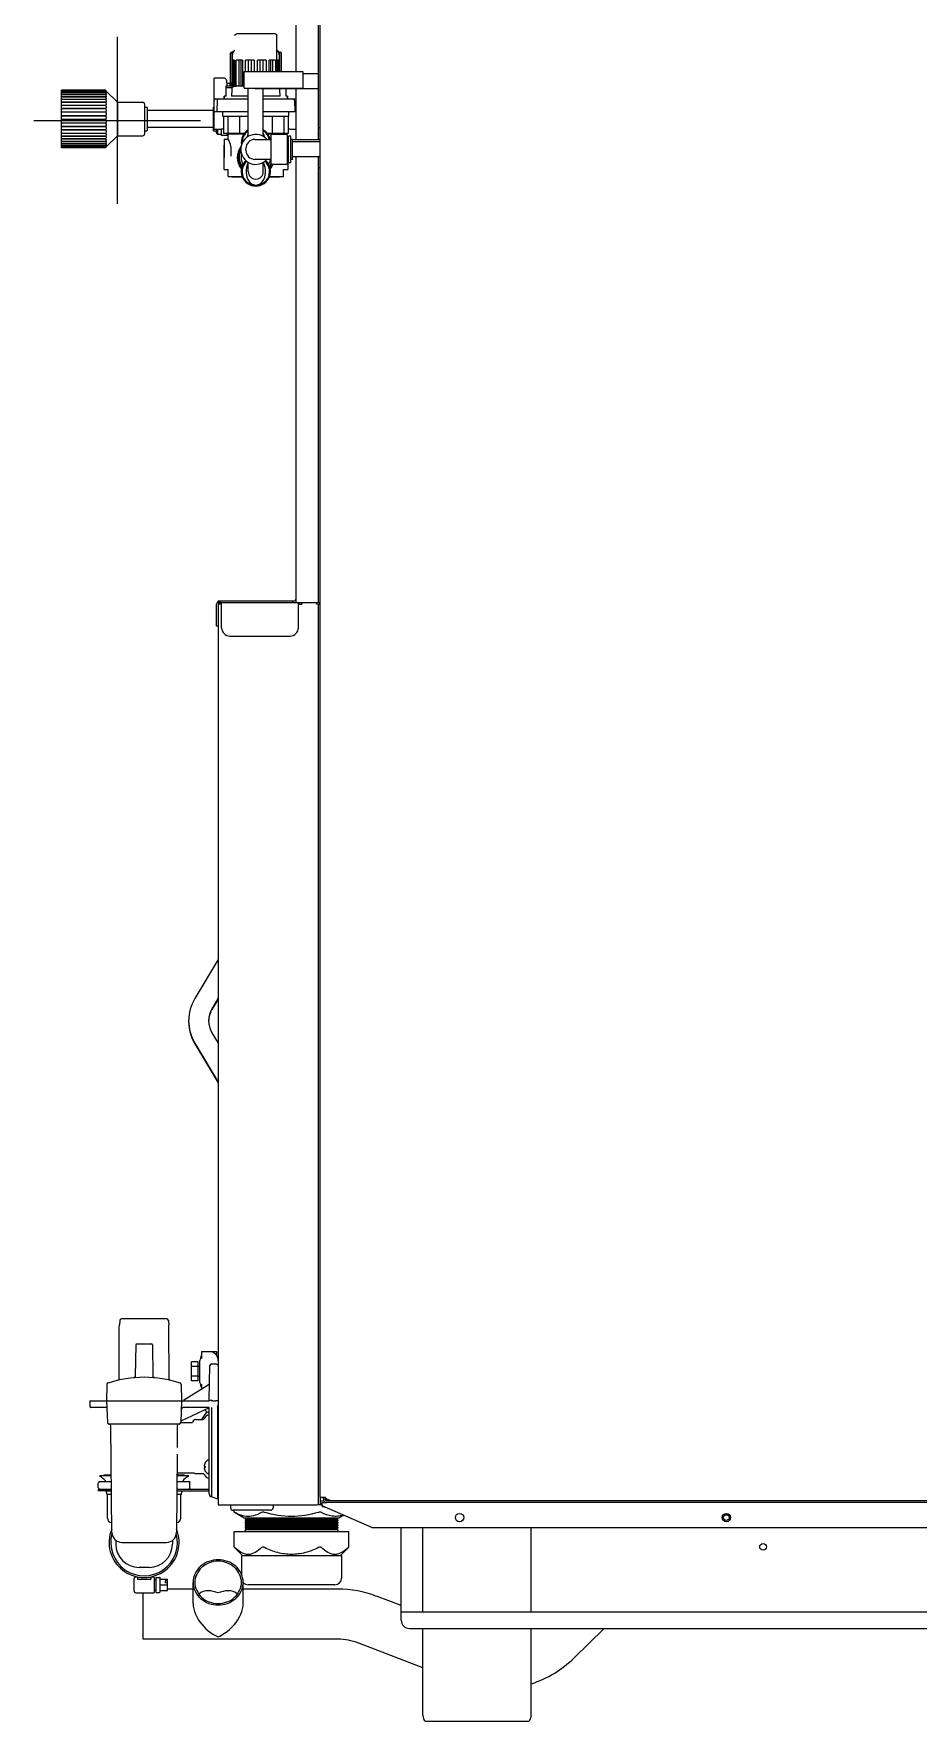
# Model space of a CAD drawing. Header units: millimetres. Extents: x 900 to 7803, y 2935 to 8583.
# Drawn here: x 6742 to 7273, y 4954 to 5966 of the extents above; entities that cross this region are included whole.
import ezdxf

# ---------------------------------------------------------------- set-up
doc = ezdxf.new("R2010")
doc.units = ezdxf.units.MM
doc.header["$LTSCALE"] = 676.148
doc.layers.get('0').update_dxf_attribs({"linetype": 'CONTINUOUS'})
for name, color, linetype in [('_2211', 7, 'CONTINUOUS'), ('_7182', 7, 'CONTINUOUS'), ('_9295', 7, 'CONTINUOUS'), ('ASSI', 7, 'CONTINUOUS'), ('GEOM', 7, 'CONTINUOUS')]:
    doc.layers.add(name, color=color, linetype=linetype)

msp = doc.modelspace()

# ---------------------------------------------------------------- linework, layer by layer
at = {"color": 4}
for p, q in [((6792.3, 5964.2), (6792.3, 5864.2)), ((6742.3, 5914.2), (6842.3, 5914.2))]:
    msp.add_line(p, q, dxfattribs=at)
at = {"color": 7, "linetype": 'Continuous'}
for p, q in [((6808.8, 5922), (6810.1, 5922)), ((6808.8, 5908), (6810.1, 5908)), ((6875, 5902.8), (6884, 5902.8)), ((6884.5, 5905.3), (6884.5, 5888.3)), ((6894.5, 5888.3), (6894.5, 5905.3)), ((6895, 5904.3), (6894.5, 5904.3)), ((6895, 5888.8), (6895, 5904.8)), ((6896.5, 5904.8), (6895, 5904.8)), ((6896.5, 5888.8), (6896.5, 5904.8)), ((6869.5, 5896.3), (6869.5, 5897.3)), ((6884, 5890.8), (6875, 5890.8)), ((6895, 5889.3), (6894.5, 5889.3)), ((6896.5, 5888.8), (6895, 5888.8)), ((6842, 5157.5), (6842, 5170.5)), ((6843, 5171.8), (6842.2, 5172)), ((6843, 5176), (6852, 5176)), ((6843, 5176), (6843, 5171.8)), ((6852, 5176), (6852, 5173.7)), ((6841, 5169.7), (6837, 5169.7)), ((6837, 5158.4), (6837, 5169.7)), ((6841, 5166.9), (6837, 5166.9)), ((6841, 5161.2), (6837, 5161.2)), ((6841, 5158.4), (6841, 5169.7)), ((6841, 5158.4), (6837, 5158.4)), ((6843, 5156.3), (6842.2, 5156.1)), ((6843, 5156.3), (6843, 5153.4)), ((6844.5, 5107.7), (6844.5, 5107.7)), ((6844.5, 5107.3), (6845.1, 5107.3)), ((6845.1, 5106.3), (6844.5, 5106.3)), ((6844.5, 5105.9), (6844.5, 5105.8)), ((6845, 5109.1), (6845.1, 5109.1)), ((6845.1, 5104.5), (6845, 5104.5)), ((7673.9, 5086.5), (6918, 5086.5)), ((6802.5, 5032.3), (6802.5, 5039.8)), ((6803.5, 5040.8), (6804.5, 5040.8)), ((6804.5, 5040.9), (6804.5, 5039.5)), ((6804.5, 5039.5), (6812.5, 5039.5)), ((6812.5, 5040.9), (6812.5, 5039.5)), ((6812.5, 5040.8), (6814.3, 5040.8)), ((6814.5, 5040.5), (6814.5, 5031.5)), ((6814.5, 5039), (6815.5, 5039)), ((6815.5, 5040.3), (6815.5, 5031.8)), ((6815.8, 5040.5), (6817.8, 5040.5)), ((6818, 5040.3), (6818, 5031.8)), ((6818, 5039.5), (6822.5, 5039.5)), ((6822.5, 5032.6), (6822.5, 5039.5)), ((6803.5, 5031.3), (6814.3, 5031.3)), ((6814.5, 5033), (6815.5, 5033)), ((6815.8, 5031.5), (6817.8, 5031.5)), ((6818, 5036), (6822.5, 5036)), ((6818, 5032.6), (6822.5, 5032.6)), ((6822.5, 5038.4), (6821.1, 5038.4)), ((6821.1, 5038.4), (6821.1, 5037.2)), ((6822.5, 5037.2), (6821.1, 5037.2))]:
    msp.add_line(p, q, dxfattribs=at)
at = {"linetype": 'Continuous'}
msp.add_line((7673.9, 5085.5), (6918, 5085.5), dxfattribs=at)
at = {"color": 7, "linetype": 'Continuous'}
for centre, radius, start, end in [((6875.5, 5896.8), 9, 41.9016, 318.104), ((6875, 5897.3), 5.5, 90, 180), ((6884, 5903.3), 0.5, 270, 360), ((6885, 5905.3), 0.5, 90, 180), ((6894, 5905.3), 0.5, 360, 90), ((6875, 5896.3), 5.5, 180, 270), ((6884, 5890.3), 0.5, 0, 90), ((6885, 5888.3), 0.5, 180, 270), ((6894, 5888.3), 0.5, 270, 0), ((6847.5, 5170.5), 5.5, 144.9032, 180), ((6847.5, 5170.5), 5.5, 0, 90), ((6847.5, 5157.5), 5.5, 180, 215.0968), ((6849.1, 5143.7), 4.8, 212.6834, 239.6988), ((6849.1, 5106.6), 4.8, 120.3012, 148.6273), ((6849, 5106.6), 4.64, 163.6036, 165.6824), ((6846.5, 5107.5), 2.01, 172.7259, 174.7415), ((6846.5, 5107.5), 1.97, 175.3984, 176.7833), ((6846.5, 5107.5), 1.96, 176.7841, 177.6235), ((6846.4, 5107.5), 1.96, 177.6233, 178.8455), ((6846.4, 5107.5), 1.95, 178.8459, 180.9258), ((6846.4, 5107.5), 1.96, 181.9964, 183.0228), ((6846.4, 5107.5), 1.95, 180.9261, 181.9964), ((6846.5, 5107.5), 2.01, 185.1401, 187.2744), ((6846.5, 5107.5), 1.98, 184.2856, 185.1372), ((6846.5, 5107.5), 1.97, 183.0233, 184.286), ((6846.5, 5106), 2.01, 172.7256, 174.8598), ((6846.5, 5106), 1.98, 174.8627, 175.7144), ((6846.5, 5106), 1.97, 175.714, 176.9767), ((6846.4, 5106), 1.96, 176.9771, 178.0037), ((6846.4, 5106), 1.95, 178.0037, 179.0738), ((6846.4, 5106), 1.95, 179.0741, 181.1541), ((6846.5, 5106), 1.96, 182.3765, 183.2159), ((6846.4, 5106), 1.95, 181.1544, 182.3767), ((6846.5, 5106), 1.98, 184.6009, 185.2558), ((6846.5, 5106), 1.97, 183.2166, 184.6016), ((6849, 5106.9), 4.64, 194.3176, 196.3964), ((6849.1, 5106.6), 4.7, 159.4813, 161.5344), ((6849, 5106.6), 4.68, 161.535, 162.6227), ((6849, 5106.6), 4.67, 162.6228, 163.6051), ((6849, 5106.9), 4.67, 196.3949, 197.3772), ((6849.1, 5106.9), 4.7, 198.4656, 200.5187), ((6849, 5106.9), 4.68, 197.3773, 198.465), ((6849.1, 5106.6), 4.73, 155.4278, 156.6825), ((6849.1, 5106.6), 4.73, 156.6826, 157.4526), ((6849.1, 5106.6), 4.72, 157.4524, 158.9975), ((6849.1, 5106.6), 4.72, 158.9977, 159.4819), ((6849.1, 5107), 4.72, 201.0025, 202.5476), ((6849.1, 5107), 4.72, 200.5181, 201.0023), ((6849.1, 5107), 4.73, 203.3175, 204.5722), ((6849.1, 5107), 4.73, 202.5474, 203.3174), ((6849.1, 5106.6), 4.74, 153.3188, 154.4598), ((6849.1, 5106.6), 4.74, 154.4598, 155.4278), ((6849.1, 5107), 4.74, 204.5722, 205.5402), ((6849.1, 5107), 4.74, 205.5402, 206.6812), ((6849.1, 5106.6), 4.75, 148.4659, 151.0313), ((6849.1, 5106.6), 4.75, 151.0316, 151.9926), ((6849.1, 5106.6), 4.75, 151.9926, 153.3187), ((6849.1, 5107), 4.75, 206.6813, 208.0074), ((6849.1, 5107), 4.75, 208.9687, 211.5341), ((6849.1, 5107), 4.75, 208.0074, 208.9684), ((6848.8, 5106.8), 3.8, 172.4351, 187.5649), ((6849.1, 5107), 4.8, 211.3727, 239.6988), ((6808.5, 5061.5), 21, 157.4503, 22.5497), ((6808.5, 5061.5), 20, 164.6124, 15.3877), ((6803.5, 5039.8), 1, 90, 180), ((6814.3, 5040.5), 0.25, 0, 90), ((6815.8, 5040.3), 0.25, 90, 180), ((6817.8, 5040.3), 0.25, 0, 90), ((6803.5, 5032.3), 1, 180, 270), ((6814.3, 5031.5), 0.25, 270, 360), ((6815.8, 5031.8), 0.25, 180, 270), ((6817.8, 5031.8), 0.25, 270, 360)]:
    msp.add_arc(centre, radius, start, end, dxfattribs=at)
at = {"layer": '_2211', "color": 7, "linetype": 'Continuous'}
for p, q in [((6861.4, 5953.4), (6861.4, 5934.8)), ((6861.4, 5934.8), (6861.4, 5950.3)), ((6862.8, 5950.3), (6861.4, 5950.3)), ((6862.2, 5950.3), (6862.2, 5934.8)), ((6862.8, 5934.8), (6862.8, 5950.3)), ((6862.8, 5950.3), (6862.8, 5934.8)), ((6863.8, 5934.8), (6863.8, 5950.3)), ((6867.6, 5950.3), (6863.8, 5950.3)), ((6865.3, 5950.3), (6865.3, 5934.8)), ((6866.7, 5934.8), (6866.7, 5950.3)), ((6867.6, 5950.3), (6867.6, 5934.8)), ((6869.4, 5943.4), (6869.4, 5950.3)), ((6874.5, 5950.3), (6869.4, 5950.3)), ((6871, 5950.3), (6871, 5943.4)), ((6873, 5943.4), (6873, 5950.3)), ((6874.5, 5950.3), (6874.5, 5943.4)), ((6876.5, 5943.4), (6876.5, 5950.3)), ((6881.7, 5950.3), (6876.5, 5950.3)), ((6878, 5950.3), (6878, 5943.4)), ((6880, 5943.4), (6880, 5950.3)), ((6881.7, 5950.3), (6881.7, 5943.4)), ((6883.4, 5943.4), (6883.4, 5950.3)), ((6887.2, 5950.3), (6883.4, 5950.3)), ((6884.3, 5950.3), (6884.3, 5943.4)), ((6885.7, 5943.4), (6885.7, 5950.3)), ((6887.2, 5950.3), (6887.2, 5943.4)), ((6888.2, 5943.4), (6888.2, 5950.3)), ((6888.2, 5950.3), (6888.2, 5943.4)), ((6889.6, 5950.3), (6888.2, 5950.3)), ((6888.8, 5943.4), (6888.8, 5950.3)), ((6889.6, 5953.4), (6889.6, 5943.4)), ((6889.6, 5950.3), (6889.6, 5943.4))]:
    msp.add_line(p, q, dxfattribs=at)
for centre, start, end in [((6864.6, 5953.4), 120.5697, 180), ((6886.4, 5953.4), 0, 59.4303)]:
    msp.add_arc(centre, 3.18, start, end, dxfattribs=at)
at = {"layer": '_7182', "color": 7, "linetype": 'Continuous'}
for p, q in [((6856.1, 5916.8), (6856.1, 5906.3)), ((6858.7, 5916.8), (6858.7, 5906.3)), ((6865.8, 5916.8), (6865.8, 5906.3)), ((6885.2, 5916.8), (6885.2, 5906.3)), ((6892.3, 5916.8), (6892.3, 5906.3)), ((6894.9, 5916.8), (6894.9, 5906.3)), ((6868.5, 5906.3), (6856.1, 5906.3)), ((6894.9, 5906.3), (6882.5, 5906.3))]:
    msp.add_line(p, q, dxfattribs=at)
at = {"layer": '_9295', "color": 7, "linetype": 'Continuous'}
for p, q in [((6856.5, 5884.7), (6856.5, 5899.4)), ((6856.5, 5899.4), (6856.5, 5899.4)), ((6894.6, 5889.3), (6894.6, 5884.7)), ((6856.5, 5884.7), (6859, 5884.7)), ((6867.4, 5880.2), (6862.1, 5880.2)), ((6888.9, 5880.2), (6883.6, 5880.2)), ((6892, 5884.7), (6894.6, 5884.7))]:
    msp.add_line(p, q, dxfattribs=at)
for centre, radius, start, end in [((6875.5, 5892), 10.6, 148.1936, 216.6015), ((6862.1, 5881.7), 1.52, 230.9115, 270), ((6875.5, 5892), 10.6, 323.3988, 336.4489), ((6888.9, 5881.7), 1.52, 270, 309.0885)]:
    msp.add_arc(centre, radius, start, end, dxfattribs=at)
at = {"layer": 'ASSI', "color": 7, "linetype": 'Continuous'}
for p, q in [((6868.5, 5933.4), (6868.5, 5943.4)), ((6868.5, 5943.4), (6903.6, 5943.4)), ((6903.6, 5943.4), (6903.6, 5933.4)), ((6858, 5936.4), (6861.4, 5936.4)), ((6860, 5935.9), (6860, 5934.8)), ((6861, 5934.8), (6861, 5936.4)), ((6868.5, 5933.4), (6903.6, 5933.4)), ((6850.2, 5920), (6810.3, 5920)), ((6855.8, 5916.8), (6855.8, 5919.5)), ((6856.5, 5928.7), (6856.5, 5927)), ((6894.5, 5928.7), (6894.5, 5927)), ((6895.3, 5916.8), (6895.3, 5919.5)), ((6850.2, 5910), (6810.3, 5910)), ((6854.9, 5905.7), (6852.7, 5905.7)), ((6854.9, 5905.1), (6854.9, 5909)), ((6859, 5905.1), (6854.9, 5905.1)), ((6856.5, 5903), (6856.5, 5892)), ((6856.5, 5903), (6859, 5903)), ((6858, 5906.3), (6858.3, 5906)), ((6868.3, 5906), (6858.3, 5906)), ((6859, 5903), (6859, 5906)), ((6892.8, 5906), (6882.7, 5906)), ((6894, 5905.8), (6885, 5905.8)), ((6892, 5905.8), (6892, 5906)), ((6893, 5906.3), (6892.8, 5906)), ((6897.5, 5902.8), (6896.5, 5902.8)), ((6897.5, 5890.8), (6897.5, 5902.8)), ((6914, 5902.6), (6897.5, 5902.6)), ((6860.5, 5898.5), (6860.5, 5892.7)), ((6869.6, 5890), (6869.6, 5890.1)), ((6881.4, 5890), (6881.4, 5890.1)), ((6897.5, 5890.8), (6896.5, 5890.8)), ((6859, 5880.5), (6859, 5884.7)), ((6894, 5887.8), (6885, 5887.8)), ((6892, 5880.5), (6892, 5884.7)), ((6842, 5167), (6841, 5167)), ((6842, 5161), (6841, 5161)), ((6847.1, 5139.5), (6846.9, 5139.5)), ((6847.1, 5110.8), (6846.9, 5110.8)), ((6788.9, 5101.8), (6784.5, 5101.8)), ((6832.5, 5101.8), (6828.2, 5101.8)), ((6847.1, 5102.8), (6846.9, 5102.8)), ((6786.5, 5076), (6786.5, 5090.3)), ((6830.5, 5076), (6830.5, 5090.3)), ((6860.3, 5084), (6860.3, 5082.3)), ((6885.8, 5084), (6885.8, 5082.3)), ((6958.7, 5086.5), (6958.7, 5086.6)), ((6971.7, 5086.5), (6971.7, 5086.6)), ((7044.7, 5086.5), (7044.7, 5086.6)), ((7057.7, 5086.5), (7057.7, 5086.6)), ((6869.2, 5075.1), (6869.2, 5074.6)), ((6869.2, 5073.6), (6869.2, 5073.1)), ((6869.2, 5072.1), (6869.2, 5071.6)), ((6869.2, 5070.6), (6869.2, 5070.1)), ((6924.7, 5073.6), (6924.7, 5073.1)), ((6924.7, 5072.1), (6924.7, 5071.6)), ((6924.7, 5070.6), (6924.7, 5070.1)), ((6975.7, 5019.9), (6975.7, 5070.5)), ((7040.7, 5019.9), (7040.7, 5070.5)), ((6791.5, 5062.8), (6791.5, 5060.5)), ((6825.5, 5062.8), (6825.5, 5060.5)), ((6869.2, 5069.1), (6869.2, 5068)), ((6924.7, 5069.1), (6924.7, 5068)), ((6837.9, 5024.9), (6837.9, 5037.5)), ((6867.9, 5024.9), (6867.9, 5037.5)), ((6975.7, 4957.8), (6975.7, 5009.9)), ((7040.7, 4957.8), (7040.7, 5009.9)), ((6977.1, 4954.3), (7039.2, 4954.3))]:
    msp.add_line(p, q, dxfattribs=at)
at = {"layer": 'ASSI', "linetype": 'Continuous'}
for p, q in [((6855.8, 5916.8), (6871, 5916.8)), ((6880, 5916.8), (6895.3, 5916.8)), ((6847.5, 5090.7), (6847.5, 5142.5)), ((6849.1, 5088.9), (6849.1, 5142.5)), ((6849.1, 5088.9), (6852.5, 5087.6))]:
    msp.add_line(p, q, dxfattribs=at)
for centre in [(6997.7, 5076.4), (7157.7, 5076.4)]:
    msp.add_circle(centre, 2.5, dxfattribs=at)
at = {"layer": 'ASSI', "color": 7, "linetype": 'Continuous'}
for centre, radius in [((7157.7, 5076.4), 1.75), ((7179.7, 5058.9), 2)]:
    msp.add_circle(centre, radius, dxfattribs=at)
for centre, radius, start, end in [((6875.5, 5901), 8.25, 123.1794, 183.9524), ((6875.5, 5901), 8.25, 12.6403, 56.8206), ((6875.5, 5892), 11.1, 143.0492, 218.8512), ((6875.5, 5892.3), 9.95, 154.7406, 214.7403), ((6875.5, 5892.3), 8.9, 166.3945, 210.7606), ((6875.5, 5892.3), 8.9, 329.2394, 350.1509), ((6875.5, 5892.3), 9.95, 325.2597, 335.4933), ((6875.5, 5892), 11.1, 321.1488, 337.6201), ((6849.1, 5143.7), 4.8, 212.6629, 239.6988), ((6839.5, 5133.2), 2.05, 90, 175.4513), ((6848.5, 5134), 4.25, 103.6627, 156.0499), ((6846.9, 5139.9), 0.4, 239.6988, 270), ((6847.1, 5139.9), 0.4, 270, 360), ((6849.1, 5106.6), 4.8, 120.3012, 148.6273), ((6846.9, 5110.4), 0.4, 90, 120.3012), ((6847.1, 5110.4), 0.4, 0, 90), ((6784.5, 5100.7), 1.09, 90, 133.6028), ((6832.5, 5100.7), 1.09, 46.3972, 90), ((6839.5, 5104.8), 2.05, 241.8053, 270), ((6848.5, 5104), 4.25, 203.9501, 256.3373), ((6849.1, 5107), 4.8, 211.3727, 239.6988), ((6846.9, 5103.2), 0.4, 239.6988, 270), ((6847.1, 5103.2), 0.4, 270, 360), ((6980.7, 4957.8), 5, 180, 225), ((7035.7, 4957.8), 5, 315, 360)]:
    msp.add_arc(centre, radius, start, end, dxfattribs=at)
at = {"layer": 'ASSI', "linetype": 'Continuous'}
msp.add_arc((6849.3, 5090.7), 1.8, 180, 263.0057, dxfattribs=at)
at = {"layer": 'ASSI', "color": 7, "linetype": 'Continuous'}
for points, knots in [([(6860, 5935.9), (6860, 5936.1), (6860.1, 5936.3), (6860.4, 5936.4), (6860.6, 5936.4)], [0, 0, 0, 0, 0.496582, 1, 1, 1, 1]), ([(6852.9, 5051.1), (6849.1, 5051.1), (6841.5, 5048.6), (6837.9, 5041.1), (6837.9, 5037.5)], [0, 0, 0, 0, 0.517348, 1, 1, 1, 1]), ([(6866.9, 5037.5), (6866.9, 5040.8), (6863.5, 5047.8), (6852.9, 5051.5), (6842.3, 5047.8), (6838.9, 5040.8), (6838.9, 5037.5)], [0, 0, 0, 0, 0.241323, 0.5, 0.758677, 1, 1, 1, 1]), ([(6867.9, 5037.5), (6867.9, 5041.1), (6864.3, 5048.6), (6856.7, 5051.1), (6852.9, 5051.1)], [0, 0, 0, 0, 0.482652, 1, 1, 1, 1]), ([(6837.9, 5037.5), (6837.9, 5034), (6841.5, 5026.5), (6849.1, 5024), (6852.9, 5024)], [0, 0, 0, 0, 0.482652, 1, 1, 1, 1]), ([(6838.9, 5037.5), (6838.9, 5034.3), (6842.3, 5027.3), (6852.9, 5023.6), (6863.5, 5027.3), (6866.9, 5034.3), (6866.9, 5037.5)], [0, 0, 0, 0, 0.241323, 0.5, 0.758677, 1, 1, 1, 1]), ([(6852.9, 5024), (6856.7, 5024), (6864.3, 5026.5), (6867.9, 5034), (6867.9, 5037.5)], [0, 0, 0, 0, 0.517348, 1, 1, 1, 1]), ([(6839.3, 5018.5), (6840, 5016.9), (6843.3, 5011.2), (6848.6, 5006.7), (6852.9, 5004.9)], [0, 0, 0, 0, 0.277114, 1, 1, 1, 1]), ([(6852.9, 5004.9), (6854.2, 5005.5), (6859.9, 5008.6), (6864.5, 5013.9), (6866.5, 5018.5)], [0, 0, 0, 0, 0.224963, 1, 1, 1, 1])]:
    msp.add_open_spline(points, degree=3, knots=knots, dxfattribs=at)
for points in [[(6860.5, 5898.5), (6860.2, 5900), (6859.7, 5901.6), (6859, 5903)], [(6847, 5032.5), (6845, 5032.5), (6842.8, 5031.9), (6841.3, 5030.5)], [(6852.9, 5031.2), (6851, 5032), (6849, 5032.5), (6847, 5032.5)], [(6858.8, 5032.5), (6856.8, 5032.5), (6854.8, 5032), (6852.9, 5031.2)], [(6864.5, 5030.5), (6863, 5031.9), (6860.8, 5032.5), (6858.8, 5032.5)], [(6837.9, 5024.9), (6837.9, 5022.7), (6838.5, 5020.5), (6839.3, 5018.5)], [(6866.5, 5018.5), (6867.4, 5020.5), (6867.9, 5022.7), (6867.9, 5024.9)]]:
    msp.add_open_spline(points, degree=3, dxfattribs=at)
at = {"layer": 'GEOM', "linetype": 'Continuous'}
for p, q in [((6899.5, 6741.3), (6899.5, 5943.4)), ((6913, 5902.6), (6913, 6739)), ((6914, 5088.6), (6914, 6739)), ((6899.5, 5933.3), (6899.5, 5902.6)), ((6899.5, 5892.3), (6899.5, 5625)), ((6913, 5625), (6913, 5892.3)), ((6853, 5626), (6898.5, 5626)), ((6852, 5611), (6852, 5624)), ((6853, 5624), (6853, 5084)), ((6855, 5624), (6853, 5624)), ((6855, 5610), (6855, 5625)), ((6855, 5625), (6912.5, 5625)), ((6901, 5610), (6901, 5625)), ((6901, 5624), (6903, 5624)), ((6903, 5625), (6903, 5624)), ((6912, 5624), (6912, 5625)), ((6912.5, 5624), (6912, 5624)), ((6913, 5084), (6913, 5624)), ((6860, 5605), (6896, 5605)), ((6852.5, 5142.9), (6852.5, 5087.6)), ((6788.9, 5092.5), (6781, 5092.5)), ((6828.1, 5092.5), (6847.5, 5092.5)), ((6853, 5084), (6912.5, 5084)), ((6914, 5088.6), (6917, 5088.6)), ((6914, 5086.5), (6916.3, 5086.5)), ((6915.2, 5084), (6914, 5084)), ((6915.2, 5085.5), (6918, 5085.5)), ((6915.2, 5083.5), (6915.2, 5085.5)), ((6945, 5070.5), (6915.2, 5083.5)), ((6916, 5087.5), (6916, 5088.6)), ((6920.2, 5086.6), (7670.7, 5086.6)), ((6948.9, 5086.6), (6948.9, 5086.5)), ((6945, 5070.5), (7645.3, 5070.5))]:
    msp.add_line(p, q, dxfattribs=at)
at = {"layer": 'GEOM', "color": 7, "linetype": 'Continuous'}
for p, q in [((6863, 5965), (6863, 5965.2)), ((6863, 5965.2), (6863, 5965)), ((6886.8, 5966), (6864.2, 5966)), ((6888, 5947.8), (6888, 5965.2)), ((6888, 5965.2), (6888, 5965)), ((6860.3, 5936.4), (6860.3, 5954.5)), ((6860.8, 5955), (6861.5, 5955)), ((6861.3, 5936.4), (6861.3, 5954.5)), ((6861.3, 5936.4), (6861.3, 5954.4)), ((6889.5, 5955), (6890.3, 5955)), ((6889.7, 5943.4), (6889.7, 5954.5)), ((6889.7, 5954.5), (6889.7, 5954.5)), ((6889.7, 5954.5), (6889.7, 5954.4)), ((6889.7, 5954.4), (6889.7, 5943.4)), ((6890.8, 5943.4), (6890.8, 5954.5)), ((6850.5, 5909), (6850.5, 5939.5)), ((6855.2, 5939.5), (6850.5, 5939.5)), ((6856.4, 5939.5), (6856, 5939.5)), ((6903.6, 5942.3), (6913, 5942.3)), ((6759, 5897.8), (6759, 5932.3)), ((6785.3, 5932.3), (6759, 5932.3)), ((6785.3, 5932.2), (6759, 5932.2)), ((6785.3, 5932.2), (6759, 5932.2)), ((6785.3, 5931.9), (6759, 5931.9)), ((6785.3, 5931.9), (6759, 5931.9)), ((6785.3, 5931.4), (6759, 5931.4)), ((6785.3, 5931.3), (6759, 5931.3)), ((6785.3, 5930.5), (6759, 5930.5)), ((6785.3, 5930.5), (6759, 5930.5)), ((6785.3, 5929.5), (6759, 5929.5)), ((6785.3, 5929.4), (6759, 5929.4)), ((6785.3, 5932.3), (6785.3, 5932.2)), ((6785.3, 5932.2), (6785.3, 5932.2)), ((6785.3, 5931.9), (6785.3, 5931.9)), ((6785.3, 5931.4), (6785.3, 5931.3)), ((6785.3, 5930.5), (6785.3, 5930.5)), ((6785.3, 5929.5), (6785.3, 5929.4)), ((6792.6, 5925), (6785.8, 5931.7)), ((6857.7, 5928.7), (6857.7, 5934.8)), ((6857.7, 5934.8), (6868.5, 5934.8)), ((6857.7, 5933.8), (6861.2, 5933.8)), ((6857.9, 5938.1), (6858.1, 5934.8)), ((6861, 5936.4), (6860.6, 5936.4)), ((6871, 5904.6), (6871, 5933.4)), ((6875.5, 5933.3), (6913, 5933.3)), ((6880, 5904.6), (6880, 5933.3)), ((6893.4, 5933.3), (6893.4, 5928.7)), ((6785.3, 5928.2), (6759, 5928.2)), ((6785.3, 5928.1), (6759, 5928.1)), ((6785.3, 5926.7), (6759, 5926.7)), ((6785.3, 5926.6), (6759, 5926.6)), ((6785.3, 5925), (6759, 5925)), ((6785.3, 5924.9), (6759, 5924.9)), ((6785.3, 5923.1), (6759, 5923.1)), ((6785.3, 5923), (6759, 5923)), ((6785.3, 5921.2), (6759, 5921.2)), ((6785.3, 5921.1), (6759, 5921.1)), ((6785.3, 5928.2), (6785.3, 5928.1)), ((6785.3, 5926.7), (6785.3, 5926.6)), ((6785.4, 5926.7), (6785.3, 5926.7)), ((6785.3, 5925), (6785.3, 5924.9)), ((6785.3, 5925), (6785.3, 5925)), ((6785.3, 5923.1), (6785.3, 5923)), ((6785.3, 5921.2), (6785.3, 5921.1)), ((6792.6, 5925), (6792.6, 5905)), ((6792.6, 5925), (6807.8, 5925)), ((6808.8, 5924), (6808.8, 5906)), ((6810.3, 5921.8), (6810.3, 5908.2)), ((6850.2, 5908), (6850.2, 5922)), ((6850.5, 5922), (6850.2, 5922)), ((6850.5, 5919.5), (6871, 5919.5)), ((6851.5, 5927), (6871, 5927)), ((6852.3, 5926.1), (6852.1, 5919.5)), ((6856.5, 5927), (6856.5, 5928.7)), ((6857.7, 5928.7), (6856.5, 5928.7)), ((6871, 5928.7), (6860.9, 5928.7)), ((6890.1, 5928.7), (6880, 5928.7)), ((6880, 5927), (6899.5, 5927)), ((6880, 5919.5), (6899.5, 5919.5)), ((6894.5, 5928.7), (6893.4, 5928.7)), ((6894.5, 5927), (6894.5, 5928.7)), ((6898.7, 5926.1), (6898.9, 5919.5)), ((6785.3, 5919.1), (6759, 5919.1)), ((6785.3, 5919), (6759, 5919)), ((6785.3, 5917), (6759, 5917)), ((6785.3, 5916.8), (6759, 5916.8)), ((6785.3, 5914.8), (6759, 5914.8)), ((6785.3, 5914.7), (6759, 5914.7)), ((6785.3, 5912.6), (6759, 5912.6)), ((6785.3, 5912.5), (6759, 5912.5)), ((6785.3, 5910.5), (6759, 5910.5)), ((6785.3, 5910.4), (6759, 5910.4)), ((6785.3, 5919.1), (6785.3, 5919)), ((6785.3, 5917), (6785.3, 5916.8)), ((6785.3, 5914.8), (6785.3, 5914.7)), ((6785.3, 5912.6), (6785.3, 5912.5)), ((6785.3, 5910.5), (6785.3, 5910.4)), ((6855.3, 5909.1), (6855.4, 5909.1)), ((6855.4, 5909.2), (6855.4, 5909.2)), ((6855.5, 5909.2), (6855.6, 5909.2)), ((6855.8, 5909.2), (6856, 5909.3)), ((6856, 5909.3), (6856.1, 5909.3)), ((6894.9, 5909.2), (6895, 5909.2)), ((6895, 5909.2), (6895, 5909.2)), ((6914, 5909.7), (6913, 5909.7)), ((6785.3, 5908.5), (6759, 5908.5)), ((6785.3, 5908.4), (6759, 5908.4)), ((6759, 5906.5), (6785.3, 5906.5)), ((6785.3, 5906.4), (6759, 5906.4)), ((6785.3, 5904.7), (6759, 5904.7)), ((6785.3, 5904.6), (6759, 5904.6)), ((6785.3, 5903.1), (6759, 5903.1)), ((6785.3, 5903), (6759, 5903)), ((6785.3, 5901.6), (6759, 5901.6)), ((6785.3, 5901.5), (6759, 5901.5)), ((6785.3, 5900.3), (6759, 5900.3)), ((6785.3, 5900.3), (6759, 5900.3)), ((6785.3, 5899.3), (6759, 5899.3)), ((6785.3, 5899.3), (6759, 5899.3)), ((6785.3, 5908.5), (6785.3, 5908.4)), ((6785.3, 5906.5), (6785.3, 5906.4)), ((6785.3, 5904.7), (6785.3, 5904.6)), ((6785.3, 5904.6), (6785.4, 5904.6)), ((6785.3, 5903.1), (6785.3, 5903)), ((6785.3, 5903), (6785.5, 5903)), ((6785.3, 5901.6), (6785.3, 5901.5)), ((6785.3, 5900.3), (6785.3, 5900.3)), ((6785.3, 5899.3), (6785.3, 5899.3)), ((6792.6, 5905), (6785.8, 5898.3)), ((6792.6, 5905), (6807.8, 5905)), ((6850.2, 5908), (6851.9, 5908)), ((6850.5, 5909), (6855, 5909)), ((6851.9, 5906.5), (6851.9, 5909)), ((6851.9, 5906.5), (6852.7, 5905.7)), ((6852.7, 5905.7), (6852.7, 5909)), ((6896, 5909), (6899.5, 5909)), ((6914, 5902.6), (6897.5, 5902.6)), ((6914, 5901.3), (6897.5, 5901.3)), ((6785.3, 5898.6), (6759, 5898.6)), ((6785.3, 5898.5), (6759, 5898.5)), ((6785.3, 5898), (6759, 5898)), ((6785.3, 5898), (6759, 5898)), ((6785.3, 5897.8), (6759, 5897.8)), ((6785.3, 5897.8), (6759, 5897.8)), ((6785.3, 5898.6), (6785.3, 5898.5)), ((6785.3, 5898), (6785.3, 5898)), ((6785.3, 5897.8), (6785.3, 5897.8)), ((6866.5, 5896.5), (6866.5, 5896.9)), ((6871, 5883.5), (6871, 5889.1)), ((6880, 5883.5), (6880, 5889.1)), ((6914, 5892.3), (6897.5, 5892.3)), ((6859, 5880.5), (6867.3, 5880.5)), ((6866.5, 5887.7), (6866.5, 5888.1)), ((6867.3, 5886.6), (6867, 5886.8)), ((6884, 5886.8), (6883.7, 5886.6)), ((6883.7, 5880.5), (6892, 5880.5)), ((6884.5, 5888.1), (6884.5, 5887.7)), ((6914, 5885.7), (6913, 5885.7)), ((6853, 5626), (6853, 5625)), ((6897.5, 5626), (6897.5, 5625)), ((6854.3, 5625), (6853, 5625)), ((6913, 5625), (6914, 5625)), ((6914, 5624), (6913, 5624)), ((6853, 5611), (6852, 5611)), ((6853, 5411.1), (6838.9, 5387.7)), ((6853, 5387.8), (6849.2, 5381.5)), ((6853, 5387.3), (6849.2, 5381)), ((6849.2, 5367.1), (6853, 5360.8)), ((6838.9, 5360.9), (6853, 5337.5)), ((6838.9, 5360.4), (6853, 5337)), ((6793.6, 5190.3), (6793.7, 5191.9)), ((6793.9, 5194.6), (6793.7, 5191.9)), ((6822.1, 5195.5), (6794.9, 5195.5)), ((6823.1, 5194.6), (6823.3, 5191.9)), ((6823.4, 5190.3), (6823.3, 5191.9)), ((6793.5, 5159.3), (6793.6, 5190.3)), ((6823.5, 5159.3), (6823.4, 5190.3)), ((6803.5, 5180), (6803.2, 5161.2)), ((6804, 5180.5), (6813, 5180.5)), ((6813.5, 5180), (6813.8, 5161.2)), ((6847.6, 5147), (6848, 5167.5)), ((6849, 5168.5), (6851.5, 5168.5)), ((6786.2, 5156.2), (6786, 5146.5)), ((6830.8, 5156.2), (6831, 5146.5)), ((6847.6, 5156.3), (6832.1, 5146.6)), ((6776, 5146.5), (6847.5, 5146.5)), ((6776, 5146.5), (6776, 5143)), ((6785.2, 5142.5), (6776.5, 5142.5)), ((6786, 5146.5), (6786.5, 5133.5)), ((6831, 5146.5), (6830.5, 5133.5)), ((6847.5, 5142.3), (6830.6, 5134.2)), ((6847.5, 5142.5), (6832.3, 5142.5)), ((6849.7, 5146.5), (6851.5, 5146.5)), ((6787.4, 5132.5), (6787.5, 5132.5)), ((6787.4, 5132.5), (6787.4, 5132.5)), ((6787.4, 5132.5), (6787.4, 5132.5)), ((6829.5, 5132.5), (6787.5, 5132.5)), ((6789.2, 5067.5), (6788.6, 5131.5)), ((6828.4, 5131.5), (6828.3, 5122.6)), ((6829.5, 5132.5), (6829.6, 5132.5)), ((6829.6, 5132.5), (6829.6, 5132.5)), ((6830.5, 5133.5), (6837.5, 5133.4)), ((6839.5, 5135.3), (6843.9, 5135.3)), ((6846.2, 5140), (6842.9, 5135.3)), ((6828.3, 5114.5), (6827.9, 5067.5)), ((6788.9, 5101.5), (6782.1, 5101.5)), ((6834.9, 5101.5), (6828.1, 5101.5)), ((6838.5, 5103), (6828.5, 5103)), ((6839.5, 5102.8), (6843.9, 5102.8)), ((6781, 5094.3), (6781, 5097.3)), ((6781, 5093.5), (6788.9, 5093.5)), ((6781, 5093.5), (6781, 5092.5)), ((6781.8, 5098), (6788.9, 5098)), ((6785.8, 5092.5), (6785.8, 5092.3)), ((6788.9, 5092.3), (6785.8, 5092.3)), ((6786.3, 5090.3), (6785.8, 5092.3)), ((6789, 5090.3), (6786.3, 5090.3)), ((6828.1, 5098), (6835.3, 5098)), ((6828.1, 5093.5), (6847.5, 5093.5)), ((6831.3, 5092.3), (6828.1, 5092.3)), ((6830.8, 5090.3), (6828.1, 5090.3)), ((6830.8, 5090.3), (6831.3, 5092.3)), ((6831.3, 5092.5), (6831.3, 5092.3)), ((6836, 5094.3), (6836, 5097.3)), ((6884.3, 5080.8), (6861.8, 5080.8)), ((6862.6, 5079.6), (6862.6, 5080.8)), ((6862.6, 5079.6), (6862.8, 5079.5)), ((6868.6, 5076.1), (6862.8, 5079.5)), ((6914, 5084), (6913, 5084)), ((6914, 5088.6), (6914, 5084)), ((6914, 5085), (6915.2, 5085)), ((6915.2, 5083.5), (6915.2, 5082.9)), ((6917.5, 5082.5), (6915.2, 5082.9)), ((6917, 5087.5), (6917, 5088.6)), ((6933, 5086.5), (6933, 5086.6)), ((7140.8, 5086.6), (7140.8, 5086.5)), ((7145, 5086.6), (7145, 5086.5)), ((6789.1, 5073.5), (6789, 5073.5)), ((6828, 5073.5), (6827.9, 5073.5)), ((6925.2, 5076.1), (6868.6, 5076.1)), ((6869.2, 5076.1), (6870, 5075.6)), ((6870, 5075.6), (6869.2, 5075.1)), ((6924.7, 5075.1), (6869.2, 5075.1)), ((6869.2, 5075.1), (6869.2, 5074.6)), ((6869.2, 5074.6), (6870, 5074.1)), ((6924.7, 5074.6), (6869.2, 5074.6)), ((6870, 5074.1), (6869.2, 5073.6)), ((6924.7, 5073.6), (6869.2, 5073.6)), ((6869.2, 5073.6), (6869.2, 5073.1)), ((6869.2, 5073.1), (6870, 5072.6)), ((6924.7, 5073.1), (6869.2, 5073.1)), ((6870, 5072.6), (6869.2, 5072.1)), ((6924.7, 5072.1), (6869.2, 5072.1)), ((6869.2, 5072.1), (6869.2, 5071.6)), ((6869.2, 5071.6), (6870, 5071.1)), ((6924.7, 5071.6), (6869.2, 5071.6)), ((6870, 5071.1), (6869.2, 5070.6)), ((6924.7, 5070.6), (6869.2, 5070.6)), ((6869.2, 5070.6), (6869.2, 5070.1)), ((6869.2, 5070.1), (6870, 5069.6)), ((6924.7, 5070.1), (6869.2, 5070.1)), ((6870, 5069.6), (6869.2, 5069.1)), ((6870, 5075.6), (6923.8, 5075.6)), ((6870, 5074.1), (6923.8, 5074.1)), ((6870, 5072.6), (6923.8, 5072.6)), ((6870, 5071.1), (6923.8, 5071.1)), ((6870, 5069.6), (6923.8, 5069.6)), ((6924.7, 5076.1), (6923.8, 5075.6)), ((6923.8, 5075.6), (6924.7, 5075.1)), ((6924.7, 5074.6), (6923.8, 5074.1)), ((6923.8, 5074.1), (6924.7, 5073.6)), ((6924.7, 5073.1), (6923.8, 5072.6)), ((6923.8, 5072.6), (6924.7, 5072.1)), ((6924.7, 5071.6), (6923.8, 5071.1)), ((6923.8, 5071.1), (6924.7, 5070.6)), ((6924.7, 5070.1), (6923.8, 5069.6)), ((6923.8, 5069.6), (6924.7, 5069.1)), ((6924.7, 5075.1), (6924.7, 5074.6)), ((6924.7, 5073.6), (6924.7, 5073.1)), ((6924.7, 5072.1), (6924.7, 5071.6)), ((6924.7, 5070.6), (6924.7, 5070.1)), ((6928.2, 5077.9), (6925.2, 5076.1)), ((6962.7, 5014.9), (6962.7, 5070.5)), ((6795.2, 5061.5), (6821.9, 5061.5)), ((6862.6, 5068), (6931.2, 5068)), ((6862.6, 5058.6), (6862.6, 5068)), ((6924.7, 5069.1), (6869.2, 5069.1)), ((6869.2, 5069.1), (6869.2, 5068)), ((6924.7, 5069.1), (6924.7, 5068)), ((6931.2, 5058.6), (6931.2, 5068)), ((6862.6, 5058.6), (6867.6, 5053.6)), ((6862.6, 5058.6), (6862.8, 5058.4)), ((6866.9, 5053.6), (6926.9, 5053.6)), ((6866.9, 5053.6), (6866.9, 5042.2)), ((6931.2, 5058.6), (6926.2, 5053.6)), ((6926.9, 5053.6), (6926.9, 5040.1)), ((6931, 5058.4), (6931.2, 5058.6)), ((6811.5, 5046.5), (6805.5, 5046.5)), ((6807.9, 5003.5), (6807.9, 5031.3)), ((6837.9, 5033.5), (6822.5, 5033.5)), ((6924.6, 5033.5), (6867.9, 5033.5)), ((6922.9, 5036.1), (6870.9, 5036.1)), ((6962.7, 5023.6), (6947.9, 5029.2)), ((6962.7, 5019.9), (7677.7, 5019.9)), ((6967.7, 5009.9), (7602.7, 5009.9)), ((7084.5, 5009.9), (7066.3, 4992.2)), ((6924.6, 5003.5), (6807.9, 5003.5)), ((6975.7, 4986.4), (6937.2, 5001.2))]:
    msp.add_line(p, q, dxfattribs=at)
for points in [[(6861.3, 5954.4), (6861.3, 5954.5), (6861.3, 5954.5), (6861.3, 5954.5)], [(6856, 5939.5), (6855.8, 5939.5), (6855.5, 5939.5), (6855.3, 5939.5), (6855.2, 5939.5)], [(6857.9, 5938.1), (6857.9, 5938.3), (6857.7, 5938.7), (6857.5, 5939.1), (6857.1, 5939.3), (6856.7, 5939.5), (6856.4, 5939.5)], [(6855.4, 5909.1), (6855.4, 5909.2), (6855.5, 5909.2), (6855.7, 5909.2), (6855.8, 5909.2)], [(6855.6, 5909.2), (6855.7, 5909.2), (6855.8, 5909.2)], [(6895, 5909.2), (6895.2, 5909.2), (6895.2, 5909.2)], [(6895.2, 5909.2), (6895.3, 5909.2), (6895.4, 5909.1), (6895.5, 5909.1), (6895.6, 5909.1), (6895.6, 5909.1), (6895.7, 5909.1), (6895.7, 5909.1), (6895.7, 5909.1), (6895.8, 5909.1), (6895.8, 5909.1), (6895.8, 5909.1), (6895.8, 5909.1)], [(6803.2, 5161.2), (6803.2, 5161.2), (6803.1, 5160.8), (6802.9, 5160.5), (6802.6, 5160.3), (6802.3, 5160.3)], [(6814.7, 5160.3), (6814.4, 5160.3), (6814.1, 5160.5), (6813.9, 5160.8), (6813.8, 5161.2), (6813.8, 5161.2)], [(6793.5, 5159.3), (6793.5, 5159.2), (6793.4, 5159), (6793.3, 5158.9), (6793.1, 5158.8)], [(6823.9, 5158.8), (6823.7, 5158.9), (6823.6, 5159), (6823.5, 5159.2), (6823.5, 5159.3)], [(6830.6, 5134.3), (6830.6, 5134.4), (6830.6, 5134.4)]]:
    msp.add_lwpolyline(points, dxfattribs=at)
for centre, radius, start, end in [((6860.8, 5954.5), 0.5, 90, 180), ((6861.8, 5954.5), 0.5, 89.9999, 180), ((6862.5, 5954.4), 1.17, 161.7265, 173.48), ((6862.3, 5954.4), 1, 116.439, 142.2284), ((6875.5, 5927.8), 30.8, 115.7527, 116.439), ((6875.5, 5927.8), 30.8, 63.561, 64.2473), ((6888.8, 5954.4), 1, 37.7716, 63.561), ((6889.2, 5954.5), 0.5, 0, 90.0001), ((6888.6, 5954.4), 1.17, 6.5133, 18.3064), ((6890.3, 5954.5), 0.5, 0, 90), ((6786, 5931.1), 1.75, 245.2861, 246.07), ((6783.3, 5929.3), 3.53, 45.0097, 45.3367), ((6866.5, 5920.8), 14.1, 82.0157, 85.1447), ((6875.5, 5937.8), 4.5, 261.8273, 270), ((6785.7, 5929.4), 1.28, 252.4785, 253.2089), ((6807.8, 5924), 1, 0, 90), ((6810.1, 5921.8), 0.2, 0, 90), ((6851.5, 5926), 1, 90, 180), ((6853.3, 5926), 1, 90, 178), ((6856.1, 5919.5), 0.3, 172.1606, 180), ((6895, 5919.5), 0.3, 0, 7.8394), ((6897.7, 5926), 1, 2, 90), ((6855, 5909.5), 0.5, 270, 308.9937), ((6785.8, 5900.2), 1.38, 108.7606, 109.5269), ((6786.2, 5898.6), 1.93, 115.7126, 116.4484), ((6807.8, 5906), 1, 270, 360), ((6810.1, 5908.2), 0.2, 270, 360), ((6875.5, 5901), 8.75, 121.0693, 190.2209), ((6875.5, 5901), 8.75, 11.9522, 58.9307), ((6875.5, 5892.3), 10.2, 151.2383, 215.9641), ((6867.5, 5896.9), 1, 177.8106, 180), ((6875.5, 5883.5), 8.75, 132.0223, 47.9777), ((6875.5, 5883.5), 8.25, 131.5523, 48.4345), ((6867.5, 5887.7), 1, 180, 240), ((6875.5, 5883.5), 4.5, 180, 360), ((6875.5, 5892.3), 10.2, 323.9586, 334.6773), ((6883.5, 5887.7), 1, 300, 360), ((6854, 5624), 1, 112.8154, 180), ((6898.5, 5627), 2, 270, 300), ((6900, 5626), 2, 300.457, 326.5169), ((6861.2, 5374.3), 26, 149.0362, 210.9638), ((6861.2, 5373.8), 26, 175.5766, 210.9638), ((6861.2, 5374.3), 14, 149.0362, 210.9638), ((6861.2, 5373.8), 14, 149.0362, 178.9713), ((6794.9, 5194.5), 1, 90, 175.2364), ((6822.1, 5194.5), 1, 4.7636, 90), ((6804, 5180), 0.5, 89.9998, 179), ((6813, 5180), 0.5, 1, 90.0002), ((6808.5, 5090.5), 70, 71.9915, 108.0085), ((6849, 5167.5), 1, 89.9999, 178.9959), ((6851.5, 5167), 1.5, 20.6032, 90), ((6787.2, 5156.2), 1, 108.0071, 178.9958), ((6829.8, 5156.2), 1, 0.9996, 71.9914), ((6847.3, 5156.7), 0.5, 302.0054, 359), ((6776.5, 5143), 0.5, 180, 270), ((6785.2, 5139.5), 3, 71.3438, 90), ((6832.3, 5141), 1.5, 90, 178), ((6831.9, 5147), 0.5, 285.5297, 302.0043), ((6847.1, 5147), 0.5, 296.6294, 359), ((6851.6, 5391.7), 245.1, 269.9845, 270.2143), ((6851.5, 5144), 1.5, 312.4282, 360), ((6787.5, 5133.5), 1, 181.9998, 270), ((6787.6, 5131.5), 1, 0.5, 90), ((6829.4, 5131.5), 1, 90, 179.5), ((6829.5, 5133.5), 1, 270, 358.0001), ((6843.9, 5136.1), 0.8, 270, 336.0499), ((6782.1, 5101.3), 0.25, 90, 246.3707), ((6778.8, 5093.7), 8, 36.1436, 66.3707), ((6829.7, 5102), 1.5, 138.1096, 179.5), ((6838.2, 5093.7), 8, 113.6293, 143.8564), ((6834.9, 5101.3), 0.25, 293.6293, 90), ((6843.9, 5102), 0.8, 23.9501, 90), ((6781.8, 5097.3), 0.75, 90, 180), ((6781.8, 5094.3), 0.75, 180, 270), ((6786, 5099), 1, 216.1436, 270), ((6831, 5099), 1, 270, 323.8564), ((6835.3, 5097.3), 0.75, 0, 90), ((6835.3, 5094.3), 0.75, 270, 360), ((6852.2, 5089.9), 0.8, 292.3457, 0), ((6861.8, 5082.3), 1.5, 180, 270), ((6884.3, 5082.3), 1.5, 270, 360), ((6919, 5088.5), 2, 180, 270), ((6918, 5087.5), 1, 180, 270), ((6789, 5076), 2.5, 180, 270), ((6828, 5076), 2.5, 270, 360), ((6795.2, 5067.5), 6, 180.5002, 270), ((6805.5, 5060.5), 14, 180, 270), ((6811.5, 5060.5), 14, 270, 360), ((6821.9, 5067.5), 6, 270, 359.4999), ((6922.9, 5040.1), 4, 270, 360), ((6870.9, 5040.1), 4, 220.9514, 270), ((6924.6, 4968.5), 65, 69.0013, 90), ((6967.7, 5014.9), 5, 180, 270), ((7020.9, 5038.7), 35, 304.3517, 304.5613), ((6924.6, 4968.5), 35, 69.0013, 90), ((7020.9, 5038.7), 65, 287.7705, 314.3179)]:
    msp.add_arc(centre, radius, start, end, dxfattribs=at)
at = {"layer": 'GEOM', "linetype": 'Continuous'}
for centre, radius, start, end in [((6854, 5624), 2, 112.8154, 180), ((6898.5, 5627), 1, 270, 360), ((6855, 5623), 2, 168.5372, 180), ((6855, 5623), 2, 90, 149.543), ((6860, 5610), 5, 180, 270), ((6896, 5610), 5, 270, 360), ((6855, 5086), 2, 180, 187.9243), ((6918, 5087.5), 2, 180, 270)]:
    msp.add_arc(centre, radius, start, end, dxfattribs=at)
at = {"layer": 'GEOM', "color": 7, "linetype": 'Continuous'}
for centre, start_param, end_param in [((6875.5, 5901), 0.881027, 1.200586), ((6875.5, 5901), -1.200599, -0.881098), ((6875.5, 5883.5), 0.881098, 5.402158)]:
    msp.add_ellipse(centre, major_axis=(0, 8.15), ratio=0.717791, start_param=start_param, end_param=end_param, dxfattribs=at)
for points in [[(6863, 5965.4), (6863.1, 5965.6), (6863.3, 5965.8), (6863.5, 5965.9)], [(6863, 5965.2), (6863, 5965.2), (6863, 5965.3), (6863, 5965.4)], [(6863.5, 5965.9), (6863.7, 5966), (6864, 5966), (6864.2, 5966)], [(6887.5, 5965.9), (6887.3, 5966), (6887, 5966), (6886.8, 5966)], [(6888, 5965.4), (6887.9, 5965.6), (6887.7, 5965.8), (6887.5, 5965.9)], [(6888, 5965.4), (6888, 5965.3), (6888, 5965.2), (6888, 5965.2)], [(6861.4, 5954.9), (6861.4, 5954.9), (6861.4, 5954.8), (6861.3, 5954.8)], [(6889.7, 5954.8), (6889.6, 5954.8), (6889.6, 5954.9), (6889.6, 5954.9)], [(6861.2, 5933.8), (6861.1, 5932.1), (6861, 5930.4), (6860.9, 5928.7)], [(6890.1, 5928.7), (6890, 5930.3), (6889.9, 5931.8), (6889.9, 5933.3)], [(6785.6, 5928.1), (6785.5, 5928.1), (6785.4, 5928.1), (6785.3, 5928.2)], [(6785.3, 5901.5), (6785.4, 5901.6), (6785.5, 5901.6), (6785.6, 5901.6)], [(6848.6, 5147), (6849, 5146.8), (6849.3, 5146.5), (6849.7, 5146.5)], [(6828.3, 5122.6), (6828.3, 5121.2), (6828.3, 5119.9), (6828.3, 5118.5)]]:
    msp.add_open_spline(points, degree=3, dxfattribs=at)
for points, knots in [([(6861.5, 5955), (6861.5, 5955), (6861.4, 5955), (6861.4, 5955), (6861.4, 5954.9)], [0, 0, 0, 0, 0.252135, 1, 1, 1, 1]), ([(6889.6, 5954.9), (6889.6, 5955), (6889.6, 5955), (6889.5, 5955), (6889.5, 5955)], [0, 0, 0, 0, 0.748135, 1, 1, 1, 1]), ([(6785.8, 5931.7), (6785.8, 5931.7), (6785.8, 5931.8), (6785.6, 5931.9), (6785.5, 5932.1), (6785.4, 5932.2), (6785.3, 5932.2)], [0, 0, 0, 0, 0.086676, 0.309769, 0.625693, 1, 1, 1, 1]), ([(6785.3, 5932.2), (6785.4, 5932.2), (6785.5, 5932.1), (6785.7, 5931.9), (6785.8, 5931.8)], [0, 0, 0, 0, 0.310047, 1, 1, 1, 1]), ([(6785.3, 5932.2), (6785.4, 5932.1), (6785.5, 5932), (6785.7, 5931.8), (6785.8, 5931.7), (6785.8, 5931.6), (6785.8, 5931.6), (6785.8, 5931.6)], [0, 0, 0, 0, 0.390751, 0.718995, 0.845254, 0.936408, 1, 1, 1, 1]), ([(6785.8, 5931.6), (6785.8, 5931.6), (6785.7, 5931.6), (6785.6, 5931.7), (6785.4, 5931.8), (6785.3, 5931.9)], [0, 0, 0, 0, 0.122502, 0.34806, 1, 1, 1, 1]), ([(6785.3, 5931.9), (6785.4, 5931.8), (6785.5, 5931.7), (6785.7, 5931.5), (6785.7, 5931.4), (6785.8, 5931.3), (6785.8, 5931.2), (6785.8, 5931.1), (6785.8, 5931.1), (6785.8, 5931.1)], [0, 0, 0, 0, 0.380069, 0.550683, 0.700427, 0.821405, 0.906318, 0.955836, 1, 1, 1, 1]), ([(6785.8, 5931.1), (6785.7, 5931.1), (6785.5, 5931.2), (6785.4, 5931.3), (6785.3, 5931.4)], [0, 0, 0, 0, 0.385206, 1, 1, 1, 1]), ([(6785.3, 5931.3), (6785.4, 5931.2), (6785.5, 5931), (6785.7, 5930.8), (6785.8, 5930.6), (6785.9, 5930.4), (6785.8, 5930.4), (6785.7, 5930.4)], [0, 0, 0, 0, 0.370056, 0.614088, 0.801736, 0.912813, 1, 1, 1, 1]), ([(6785.7, 5930.4), (6785.7, 5930.4), (6785.5, 5930.4), (6785.4, 5930.5), (6785.3, 5930.5)], [0, 0, 0, 0, 0.187952, 1, 1, 1, 1]), ([(6785.3, 5930.5), (6785.4, 5930.4), (6785.6, 5930.1), (6785.8, 5929.8), (6785.8, 5929.6), (6785.8, 5929.5), (6785.8, 5929.4), (6785.7, 5929.4), (6785.6, 5929.4)], [0, 0, 0, 0, 0.355373, 0.660524, 0.774534, 0.857122, 0.923814, 1, 1, 1, 1]), ([(6785.6, 5929.4), (6785.6, 5929.4), (6785.5, 5929.4), (6785.4, 5929.4), (6785.3, 5929.5)], [0, 0, 0, 0, 0.213396, 1, 1, 1, 1]), ([(6785.3, 5929.4), (6785.4, 5929.3), (6785.6, 5929), (6785.8, 5928.6), (6785.9, 5928.2), (6785.6, 5928.1), (6785.6, 5928.1)], [0, 0, 0, 0, 0.345107, 0.646049, 0.84115, 1, 1, 1, 1]), ([(6785.8, 5931.8), (6785.8, 5931.8), (6785.8, 5931.8), (6785.8, 5931.7), (6785.8, 5931.7)], [0, 0, 0, 0, 0.766469, 1, 1, 1, 1]), ([(6865.4, 5934.8), (6864.3, 5934.7), (6862.9, 5934.4), (6861.5, 5934), (6861.2, 5933.8)], [0, 0, 0, 0, 0.748153, 1, 1, 1, 1]), ([(6785.3, 5928.1), (6785.4, 5927.9), (6785.6, 5927.6), (6785.9, 5927.2), (6785.8, 5926.7), (6785.5, 5926.7), (6785.4, 5926.7)], [0, 0, 0, 0, 0.332048, 0.627105, 0.825393, 1, 1, 1, 1]), ([(6785.3, 5926.6), (6785.4, 5926.4), (6785.6, 5926.2), (6785.8, 5925.8), (6785.8, 5925.5), (6785.8, 5925.3), (6785.6, 5925), (6785.4, 5925), (6785.3, 5925)], [0, 0, 0, 0, 0.317475, 0.470714, 0.607561, 0.720312, 0.815051, 1, 1, 1, 1]), ([(6785.3, 5924.9), (6785.4, 5924.7), (6785.7, 5924.4), (6785.9, 5923.8), (6785.7, 5923.3), (6785.4, 5923.2), (6785.3, 5923.1)], [0, 0, 0, 0, 0.302956, 0.591982, 0.81072, 1, 1, 1, 1]), ([(6785.3, 5923), (6785.4, 5922.9), (6785.7, 5922.5), (6785.9, 5921.9), (6785.7, 5921.4), (6785.4, 5921.2), (6785.3, 5921.2)], [0, 0, 0, 0, 0.285935, 0.571926, 0.804394, 1, 1, 1, 1]), ([(6785.3, 5921.1), (6785.4, 5920.9), (6785.7, 5920.6), (6785.9, 5920), (6785.7, 5919.4), (6785.4, 5919.2), (6785.3, 5919.1)], [0, 0, 0, 0, 0.269543, 0.550947, 0.795107, 1, 1, 1, 1]), ([(6785.3, 5919), (6785.6, 5918.7), (6785.9, 5918.1), (6785.7, 5917.3), (6785.4, 5917.1), (6785.3, 5917)], [0, 0, 0, 0, 0.524252, 0.78134, 1, 1, 1, 1]), ([(6785.3, 5916.8), (6785.4, 5916.7), (6785.7, 5916.4), (6785.9, 5915.8), (6785.7, 5915.2), (6785.4, 5914.9), (6785.3, 5914.8)], [0, 0, 0, 0, 0.239256, 0.508001, 0.770971, 1, 1, 1, 1]), ([(6785.3, 5914.7), (6785.4, 5914.6), (6785.7, 5914.3), (6785.9, 5913.5), (6785.6, 5912.9), (6785.3, 5912.6)], [0, 0, 0, 0, 0.228366, 0.492429, 1, 1, 1, 1]), ([(6785.3, 5912.5), (6785.4, 5912.4), (6785.7, 5912.2), (6785.9, 5911.4), (6785.6, 5910.8), (6785.3, 5910.5)], [0, 0, 0, 0, 0.215446, 0.469963, 1, 1, 1, 1]), ([(6785.3, 5910.4), (6785.4, 5910.4), (6785.7, 5910.1), (6785.9, 5909.6), (6785.7, 5909), (6785.4, 5908.6), (6785.3, 5908.5)], [0, 0, 0, 0, 0.20226, 0.443573, 0.726263, 1, 1, 1, 1]), ([(6785.3, 5908.4), (6785.4, 5908.3), (6785.7, 5908.2), (6785.9, 5907.6), (6785.7, 5907), (6785.4, 5906.7), (6785.3, 5906.5)], [0, 0, 0, 0, 0.193649, 0.422773, 0.709687, 1, 1, 1, 1]), ([(6785.3, 5906.4), (6785.4, 5906.4), (6785.7, 5906.3), (6785.9, 5905.8), (6785.7, 5905.2), (6785.4, 5904.9), (6785.3, 5904.7)], [0, 0, 0, 0, 0.188312, 0.403087, 0.692548, 1, 1, 1, 1]), ([(6785.4, 5904.6), (6785.5, 5904.6), (6785.8, 5904.6), (6785.9, 5904.2), (6785.8, 5903.9), (6785.6, 5903.5), (6785.4, 5903.2), (6785.3, 5903.1)], [0, 0, 0, 0, 0.183268, 0.385049, 0.522954, 0.677675, 1, 1, 1, 1]), ([(6785.5, 5903), (6785.6, 5903), (6785.8, 5902.9), (6785.9, 5902.5), (6785.6, 5902), (6785.4, 5901.7), (6785.3, 5901.6)], [0, 0, 0, 0, 0.170993, 0.368196, 0.664628, 1, 1, 1, 1]), ([(6785.6, 5901.6), (6785.7, 5901.6), (6785.9, 5901.5), (6785.8, 5901.1), (6785.6, 5900.8), (6785.4, 5900.5), (6785.3, 5900.3)], [0, 0, 0, 0, 0.153813, 0.348721, 0.651422, 1, 1, 1, 1]), ([(6785.3, 5900.3), (6785.4, 5900.3), (6785.5, 5900.4), (6785.6, 5900.4), (6785.7, 5900.4)], [0, 0, 0, 0, 0.290699, 1, 1, 1, 1]), ([(6785.7, 5900.4), (6785.7, 5900.4), (6785.8, 5900.4), (6785.8, 5900.3), (6785.8, 5900.2), (6785.8, 5900), (6785.6, 5899.7), (6785.4, 5899.4), (6785.3, 5899.3)], [0, 0, 0, 0, 0.073018, 0.137014, 0.219272, 0.333988, 0.641125, 1, 1, 1, 1]), ([(6785.3, 5899.3), (6785.4, 5899.3), (6785.5, 5899.4), (6785.7, 5899.5), (6785.7, 5899.5)], [0, 0, 0, 0, 0.588628, 1, 1, 1, 1]), ([(6785.7, 5899.5), (6785.8, 5899.5), (6785.8, 5899.5), (6785.8, 5899.4), (6785.8, 5899.3), (6785.7, 5899.1), (6785.6, 5898.9), (6785.4, 5898.7), (6785.3, 5898.6)], [0, 0, 0, 0, 0.058018, 0.112334, 0.195074, 0.313198, 0.628163, 1, 1, 1, 1]), ([(6785.3, 5898.5), (6785.4, 5898.6), (6785.6, 5898.7), (6785.7, 5898.8), (6785.8, 5898.8)], [0, 0, 0, 0, 0.624841, 1, 1, 1, 1]), ([(6785.8, 5898.8), (6785.9, 5898.8), (6785.7, 5898.5), (6785.5, 5898.3), (6785.4, 5898.1), (6785.3, 5898)], [0, 0, 0, 0, 0.266233, 0.601541, 1, 1, 1, 1]), ([(6785.3, 5898), (6785.4, 5898.1), (6785.5, 5898.2), (6785.6, 5898.3), (6785.7, 5898.4), (6785.8, 5898.4), (6785.8, 5898.4)], [0, 0, 0, 0, 0.35813, 0.662799, 0.887552, 1, 1, 1, 1]), ([(6785.8, 5898.4), (6785.8, 5898.4), (6785.8, 5898.3), (6785.7, 5898.2), (6785.5, 5898), (6785.4, 5897.9), (6785.3, 5897.8)], [0, 0, 0, 0, 0.064273, 0.283499, 0.61064, 1, 1, 1, 1]), ([(6785.3, 5897.8), (6785.4, 5897.8), (6785.5, 5898), (6785.7, 5898.2), (6785.8, 5898.3)], [0, 0, 0, 0, 0.318022, 1, 1, 1, 1]), ([(6849.7, 5146.5), (6849.4, 5146.5), (6848.6, 5147.2), (6847.9, 5146.5), (6847.5, 5146.5)], [0, 0, 0, 0, 0.500352, 1, 1, 1, 1]), ([(6852.5, 5146.5), (6852.6, 5146.5), (6852.7, 5146.6), (6853, 5146.5), (6853, 5146.5)], [0, 0, 0, 0, 0.738862, 1, 1, 1, 1]), ([(6879, 5079.5), (6876.5, 5078.1), (6870.9, 5076.1), (6865.3, 5078.1), (6862.8, 5079.5)], [0, 0, 0, 0, 0.5, 1, 1, 1, 1]), ([(6880.7, 5079.5), (6880.4, 5079.6), (6879.8, 5079.7), (6879.2, 5079.6), (6879, 5079.5)], [0, 0, 0, 0, 0.575112, 1, 1, 1, 1]), ([(6913.1, 5079.5), (6907.8, 5078), (6896.9, 5076.2), (6886, 5078), (6880.7, 5079.5)], [0, 0, 0, 0, 0.5, 1, 1, 1, 1]), ([(6914.8, 5079.5), (6914.6, 5079.6), (6914, 5079.7), (6913.4, 5079.6), (6913.1, 5079.5)], [0, 0, 0, 0, 0.424888, 1, 1, 1, 1]), ([(6927.8, 5078), (6926.7, 5077.6), (6924.6, 5077.1), (6920, 5077.1), (6916.8, 5078.4), (6914.8, 5079.5)], [0, 0, 0, 0, 0.248875, 0.492269, 1, 1, 1, 1]), ([(6879, 5058.4), (6877.8, 5057.3), (6875.4, 5055.3), (6870.9, 5053.8), (6866.4, 5055.3), (6864, 5057.3), (6862.8, 5058.4)], [0, 0, 0, 0, 0.266527, 0.5, 0.733473, 1, 1, 1, 1]), ([(6880.7, 5058.4), (6880.6, 5058.5), (6880, 5058.7), (6879.3, 5058.7), (6879, 5058.4)], [0, 0, 0, 0, 0.30192, 1, 1, 1, 1]), ([(6913.1, 5058.4), (6910.5, 5057.2), (6905.3, 5055.1), (6896.9, 5053.9), (6888.5, 5055.1), (6883.3, 5057.2), (6880.7, 5058.4)], [0, 0, 0, 0, 0.250168, 0.5, 0.749832, 1, 1, 1, 1]), ([(6914.8, 5058.4), (6914.7, 5058.5), (6914.2, 5058.8), (6913.5, 5058.6), (6913.1, 5058.4)], [0, 0, 0, 0, 0.200226, 1, 1, 1, 1]), ([(6931, 5058.4), (6929.8, 5057.3), (6927.4, 5055.3), (6922.9, 5053.8), (6918.4, 5055.3), (6916, 5057.3), (6914.8, 5058.4)], [0, 0, 0, 0, 0.266527, 0.5, 0.733473, 1, 1, 1, 1])]:
    msp.add_open_spline(points, degree=3, knots=knots, dxfattribs=at)
at = {"layer": 'GEOM', "linetype": 'Continuous'}
msp.add_open_spline([(6920.2, 5086.6), (6919.6, 5086.6), (6918.4, 5087.2), (6917.5, 5088.1), (6917, 5088.6)], degree=3, knots=[0, 0, 0, 0, 0.443814, 1, 1, 1, 1], dxfattribs=at)

doc.saveas('drawing.dxf')
